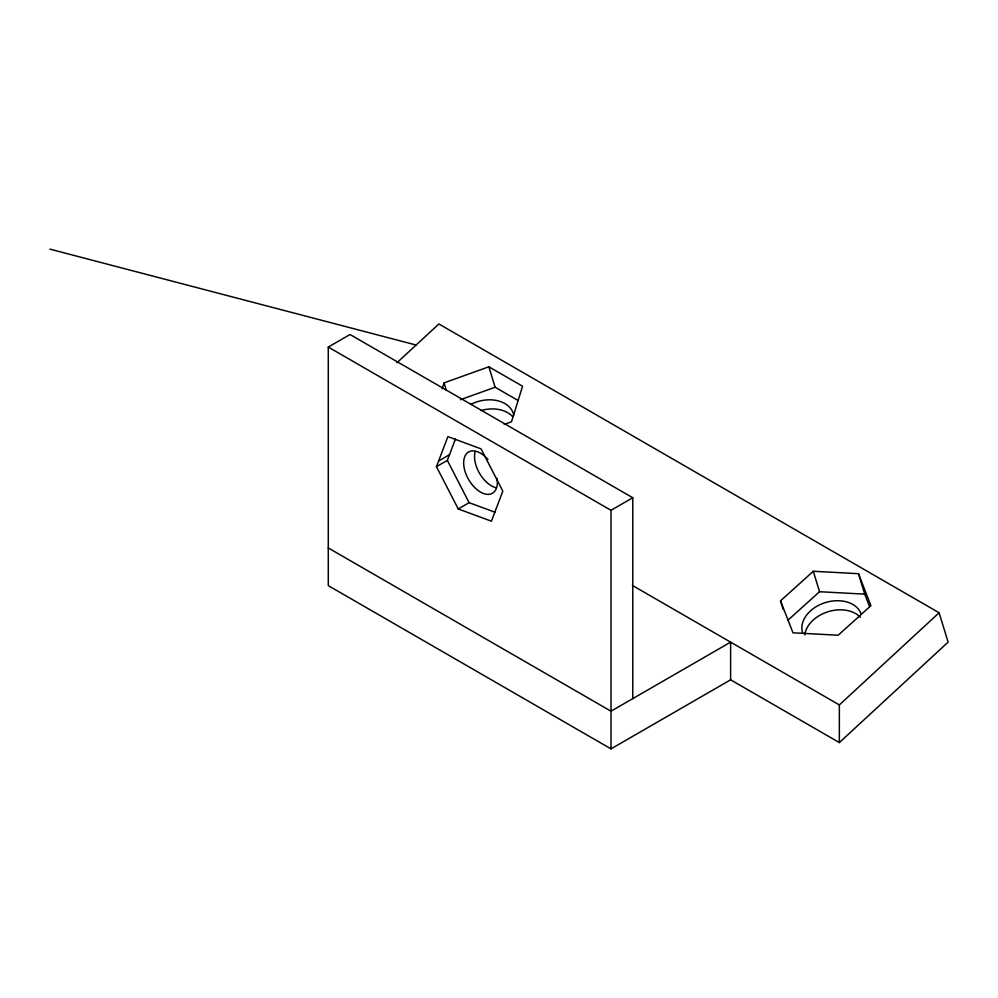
<?xml version="1.0" encoding="UTF-8"?>
<svg xmlns="http://www.w3.org/2000/svg" width="998" height="998" viewBox="0 0 998 998"><rect width="100%" height="100%" fill="white"/><g stroke="black" fill="none" stroke-linecap="round" stroke-linejoin="round"><path stroke-width="1.5" d="M442.201 388.808L444.048 382.883L488.87 366.79L522.578 386.251L511.475 421.805L504.24 424.412M436.463 466.665L447.877 436.613L481.048 448.863L502.817 491.153L491.403 521.193L458.232 508.943L436.463 466.665L447.341 460.377L455.475 438.945M396.967 362.723L438.908 323.976L939.118 612.76L948.1 642.138L839.355 742.587L730.623 679.813L611.001 748.874L328.28 585.639L328.28 347.067L350.024 334.505L632.757 497.74L632.757 698.637M839.355 742.587L839.355 704.925L939.118 612.76M780.548 600.821L813.295 571.268L858.48 573.688L870.917 605.674L838.17 635.227L792.986 632.807L780.548 600.821L783.23 609.591M787.933 620.245L819.545 591.714L864.73 594.134L869.595 606.647M438.621 461.001L449.487 454.714M458.232 508.943L469.11 502.668L495.07 512.261M328.28 347.067L611.001 510.302L632.757 497.74M460.427 399.699L495.12 387.236L518.037 400.46M49.9 249.126L416.228 345.059M632.333 585.402L839.355 704.925M328.28 547.964L611.001 711.2L730.623 642.138L730.623 679.813M447.341 460.377L469.11 502.668M858.48 573.688L864.73 594.134M813.295 571.268L819.545 591.714M488.87 366.79L495.12 387.236M444.048 382.883L446.281 390.193M611.001 510.302L611.001 748.874M495.757 487.673A23.84 13.76 60 0 1 475.11 451.919M802.679 633.031A30.751 22.106 -17 0 1 825.034 602.692A30.751 22.106 -17 0 1 861.286 614.356M804.787 634.89A30.751 22.106 -17 0 1 827.816 611.799A30.751 22.106 -17 0 1 860.288 617.213M470.694 404.415A30.751 22.106 -17 0 1 513.783 415.168M480.924 410.565A30.751 22.106 -17 0 1 512.548 416.553M497.041 478.366A23.84 13.76 60 0 1 480.15 491.877A23.84 13.76 60 0 1 464.145 458.556A23.84 13.76 60 0 1 487.972 459.479"/></g></svg>
